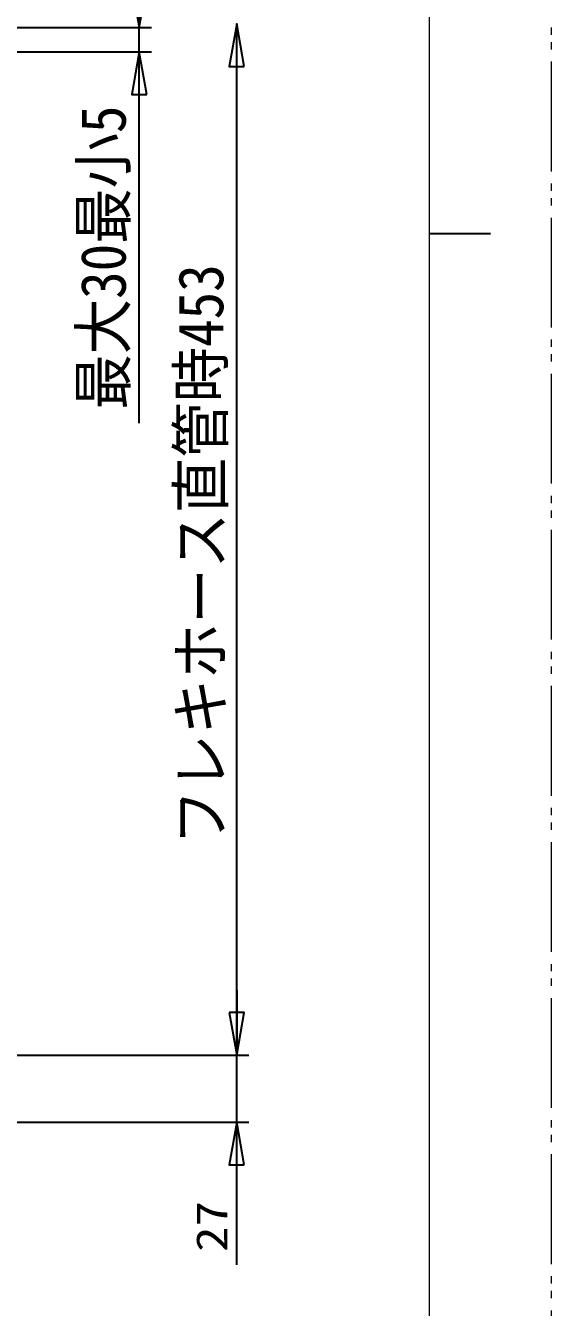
# Model space of a CAD drawing. Units: millimetres at full size, sheet at 1:5; details may follow other scales. Extents: x -1050 to 0, y -742 to 742.
# Drawn here: x -216 to 0, y -440 to 85 of the extents above; entities that cross this region are included whole.
import ezdxf
from ezdxf.enums import TextEntityAlignment as Align

# ---------------------------------------------------------------- set-up
doc = ezdxf.new("R2010")
doc.units = ezdxf.units.MM
doc.header["$LTSCALE"] = 5
doc.linetypes.add('DOUBLE_CHAIN2', pattern=[12.8, 9, -1, 0.6, -0.6, 0.6, -1])
doc.layers.add('0-0_K37531EJV', color=7, linetype='Continuous', lineweight=15)
doc.styles.add('ＭＳ ゴシック', font='')
doc.styles.add('ＭＳ 明朝', font='')
doc.styles.get('ＭＳ ゴシック').set_extended_font_data('MS Gothic')
doc.styles.get('ＭＳ 明朝').set_extended_font_data('MS Mincho')

msp = doc.modelspace()

# ---------------------------------------------------------------- linework, layer by layer
at = {"layer": '0-0_K37531EJV'}
for p, q in [((-50, 0), (-50, 692.5)), ((-50, -692.5), (-50, 0))]:
    msp.add_line(p, q, dxfattribs=at)
at = {"layer": '0-0_K37531EJV', "color": 2, "lineweight": 30}
for p, q in [((-169, 111.155), (-169, 84.5)), ((-230.249, 84.5), (-164, 84.5)), ((-169, 74.5), (-169, 84.5)), ((-129, -336.888), (-129, 86)), ((-230.249, 74.5), (-164, 74.5)), ((-169, -77.789), (-169, 74.5)), ((-50, 0), (-25, 0)), ((-129, -310.233), (-129, -336.888)), ((-251, -336.888), (-124, -336.888)), ((-251, -336.888), (-124, -336.888)), ((-129, -364.388), (-129, -336.888)), ((-250.75, -364.388), (-124, -364.388)), ((-129, -422.829), (-129, -364.388))]:
    msp.add_line(p, q, dxfattribs=at)
at = {"layer": '0-0_K37531EJV', "color": 4, "linetype": 'DOUBLE_CHAIN2'}
msp.add_lwpolyline([(-1050, -742.5), (0, -742.5), (0, 742.5), (-1050, 742.5)], close=True, dxfattribs=at)
at = {"layer": '0-0_K37531EJV', "color": 2, "lineweight": 30}
for points in [[(-172.086, 102), (-169, 84.5), (-165.914, 102)], [(-172.086, 102), (-169, 84.5), (-165.914, 102)], [(-125.914, 68.5), (-129, 86), (-132.086, 68.5)], [(-125.914, 68.5), (-129, 86), (-132.086, 68.5)], [(-165.914, 57), (-169, 74.5), (-172.086, 57)], [(-165.914, 57), (-169, 74.5), (-172.086, 57)], [(-132.086, -319.388), (-129, -336.888), (-125.914, -319.388)], [(-132.086, -319.388), (-129, -336.888), (-125.914, -319.388)], [(-132.086, -319.388), (-129, -336.888), (-125.914, -319.388)], [(-132.086, -319.388), (-129, -336.888), (-125.914, -319.388)], [(-125.914, -381.888), (-129, -364.388), (-132.086, -381.888)], [(-125.914, -381.888), (-129, -364.388), (-132.086, -381.888)]]:
    msp.add_lwpolyline(points, close=True, dxfattribs=at)

# ---------------------------------------------------------------- texts
at = {"layer": '0-0_K37531EJV'}
for s, height, style, width, p in [('最大30最小5', 18.48, 'ＭＳ 明朝', 0.9, (-169, -72.182)), ('フレキホース直管時453', 18.48, 'ＭＳ 明朝', 0.9, (-129, -250.697)), ('27', 12.83, 'ＭＳ ゴシック', 1.2, (-129, -417.553))]:
    msp.add_text(s, height=height, rotation=90, dxfattribs=dict(at, style=style, width=width)).set_placement(p, align=Align.BOTTOM_LEFT)

doc.saveas('drawing.dxf')
